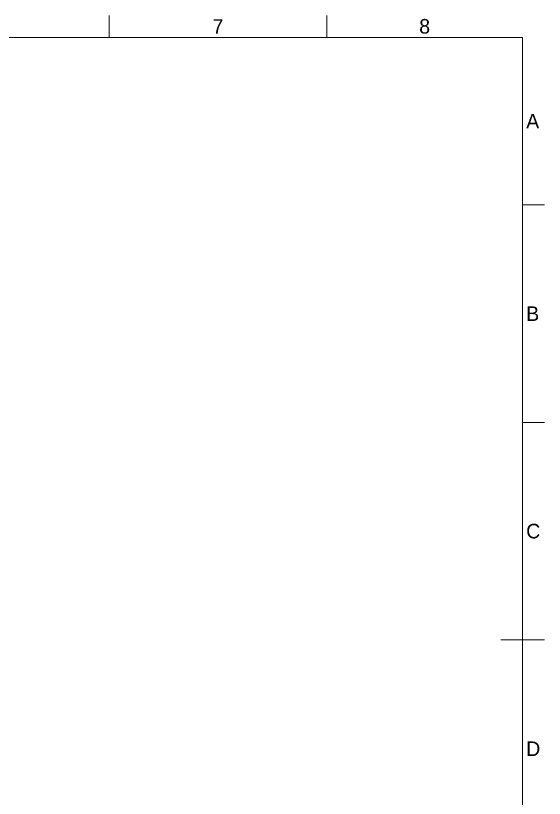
# Model space of a CAD drawing. Header units: millimetres. Extents: x 15 to 415, y 5 to 292.
# Drawn here: x 293.5 to 415, y 112.1 to 292 of the extents above; entities that cross this region are included whole.
import ezdxf

# ---------------------------------------------------------------- set-up
doc = ezdxf.new("R2010")
doc.units = ezdxf.units.MM
doc.layers.add('Borde', color=7, linetype='Continuous')
doc.styles.add('Shapr0', font='txt', dxfattribs={"height": 3.3495})

msp = doc.modelspace()

# ---------------------------------------------------------------- linework, layer by layer
at = {"layer": 'Borde', "linetype": 'Continuous', "lineweight": 15}
for p, q in [((315, 287), (315, 292)), ((365, 287), (365, 292)), ((410, 287), (20, 287)), ((410, 10), (410, 287)), ((410, 248.5), (415, 248.5)), ((410, 198.5), (415, 198.5)), ((405, 148.5), (415, 148.5))]:
    msp.add_line(p, q, dxfattribs=at)

# ---------------------------------------------------------------- texts
at = {"layer": 'Borde', "linetype": 'Continuous', "lineweight": 15, "char_height": 3.35, "width": 3.3495, "style": 'Shapr0'}
for s, insert, attachment_point in [('7', (340, 287.83), 8), ('8', (387.5, 287.83), 8), ('A', (410.83, 267.75), 4), ('B', (410.83, 223.5), 4), ('C', (410.83, 173.5), 4), ('D', (410.83, 123.5), 4)]:
    msp.add_mtext(s, dxfattribs=dict(at, insert=insert, attachment_point=attachment_point))

doc.saveas('drawing.dxf')
